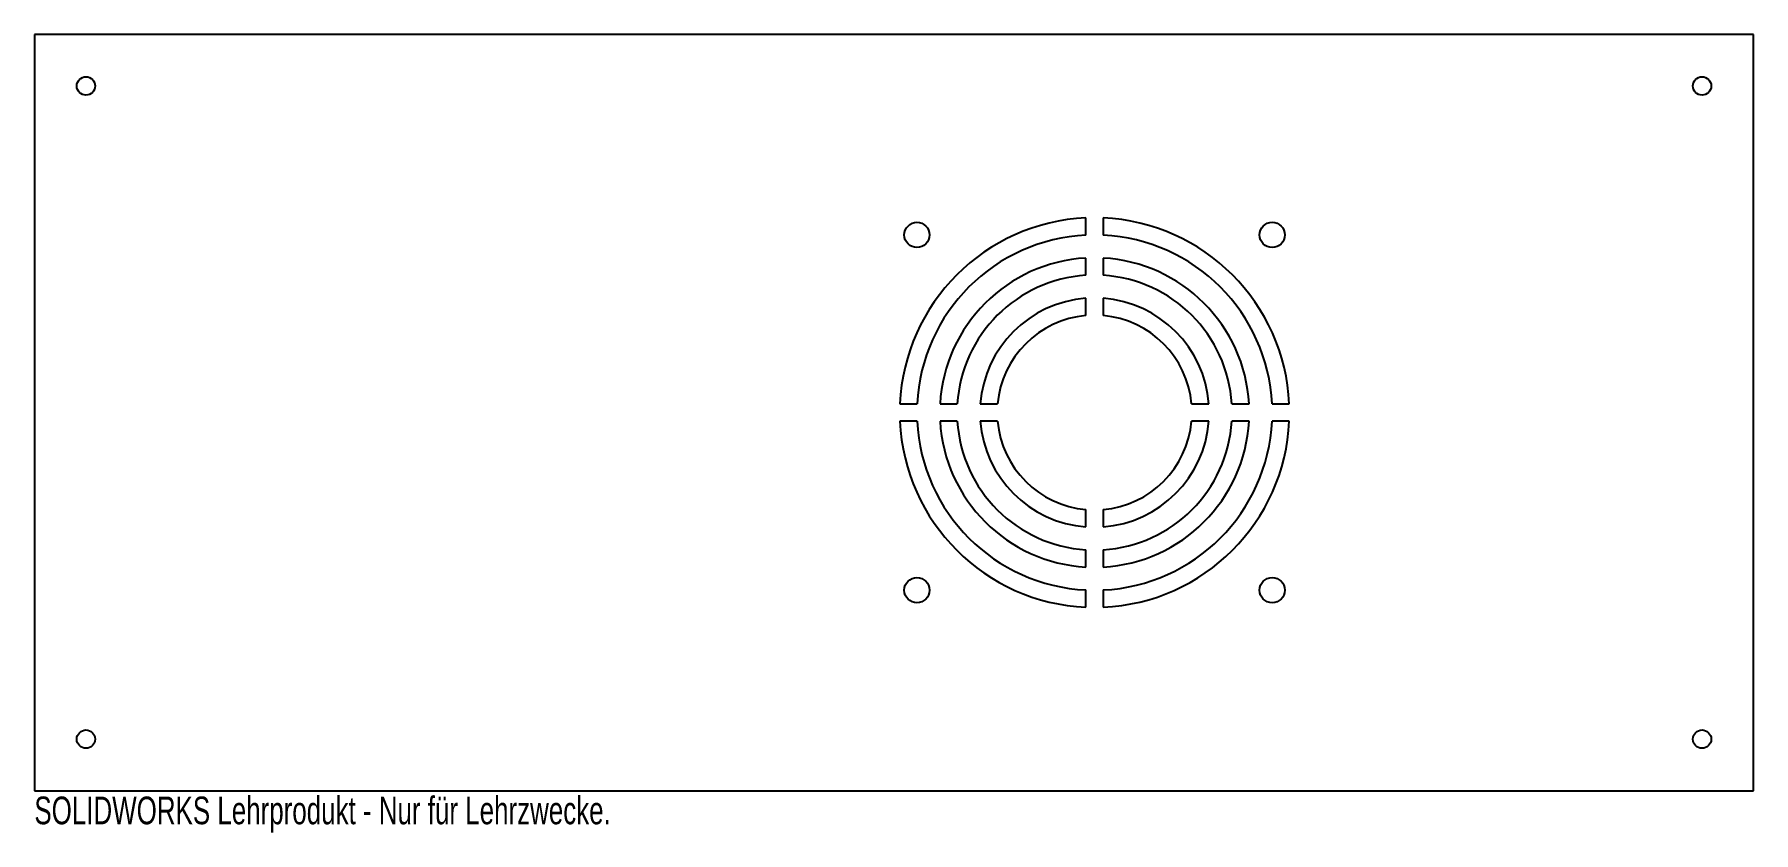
# Model space of a CAD drawing. Header units: millimetres. Extents: x 0 to 300, y -7 to 132.
import ezdxf

# ---------------------------------------------------------------- set-up
doc = ezdxf.new("R2010")
doc.units = ezdxf.units.MM
doc.styles.add('SLDTEXTSTYLE0', font='TXT', dxfattribs={"width": 0.7})

msp = doc.modelspace()

# ---------------------------------------------------------------- linework, layer by layer
at = {"color": 7, "linetype": 'Continuous', "lineweight": 25}
for p, q in [((300, 132), (0, 132)), ((0, 132), (0, 0)), ((300, 0), (300, 132)), ((183.5, 96.96), (183.5, 99.97)), ((186.5, 99.97), (186.5, 96.96)), ((183.5, 89.95), (183.5, 92.96)), ((186.5, 92.96), (186.5, 89.95)), ((183.5, 82.93), (183.5, 85.94)), ((186.5, 85.94), (186.5, 82.93)), ((151.03, 67.5), (154.04, 67.5)), ((158.04, 67.5), (161.05, 67.5)), ((165.06, 67.5), (168.07, 67.5)), ((201.93, 67.5), (204.94, 67.5)), ((208.95, 67.5), (211.96, 67.5)), ((215.96, 67.5), (218.97, 67.5)), ((154.04, 64.5), (151.03, 64.5)), ((161.05, 64.5), (158.04, 64.5)), ((168.07, 64.5), (165.06, 64.5)), ((204.94, 64.5), (201.93, 64.5)), ((211.96, 64.5), (208.95, 64.5)), ((218.97, 64.5), (215.96, 64.5)), ((183.5, 46.06), (183.5, 49.07)), ((186.5, 49.07), (186.5, 46.06)), ((183.5, 39.04), (183.5, 42.05)), ((186.5, 42.05), (186.5, 39.04)), ((183.5, 32.03), (183.5, 35.04)), ((186.5, 35.04), (186.5, 32.03)), ((0, 0), (300, 0))]:
    msp.add_line(p, q, dxfattribs=at)
for centre, radius in [((9, 123), 1.6), ((291, 123), 1.6), ((154, 97), 2.2), ((216, 97), 2.2), ((154, 35), 2.2), ((216, 35), 2.2), ((9, 9), 1.6), ((291, 9), 1.6)]:
    msp.add_circle(centre, radius, dxfattribs=at)
for radius, start, end in [(34, 92.5286, 177.4714), (34, 2.5286, 87.4714), (31, 92.7735, 177.2265), (31, 2.7735, 87.2265), (27, 93.1847, 176.8153), (27, 3.1847, 86.8153), (24, 93.5833, 176.4167), (24, 3.5833, 86.4167), (20, 94.3012, 175.6988), (20, 4.3012, 85.6988), (17, 95.0621, 174.9379), (17, 5.0621, 84.9379), (34, 182.5286, 267.4714), (31, 182.7735, 267.2265), (27, 183.1847, 266.8153), (24, 183.5833, 266.4167), (20, 184.3012, 265.6988), (17, 185.0621, 264.9379), (24, 273.5833, 356.4167), (27, 273.1847, 356.8153), (31, 272.7735, 357.2265), (34, 272.5286, 357.4714), (20, 274.3012, 355.6988), (17, 275.0621, 354.9379)]:
    msp.add_arc((185, 66), radius, start, end, dxfattribs=at)

# ---------------------------------------------------------------- texts
at = {"color": 7, "linetype": 'Continuous', "insert": (0, -1.02), "char_height": 4.8336, "attachment_point": 1, "style": 'SLDTEXTSTYLE0'}
msp.add_mtext('SOLIDWORKS Lehrprodukt - Nur für Lehrzwecke.', dxfattribs=at)

doc.saveas('drawing.dxf')
